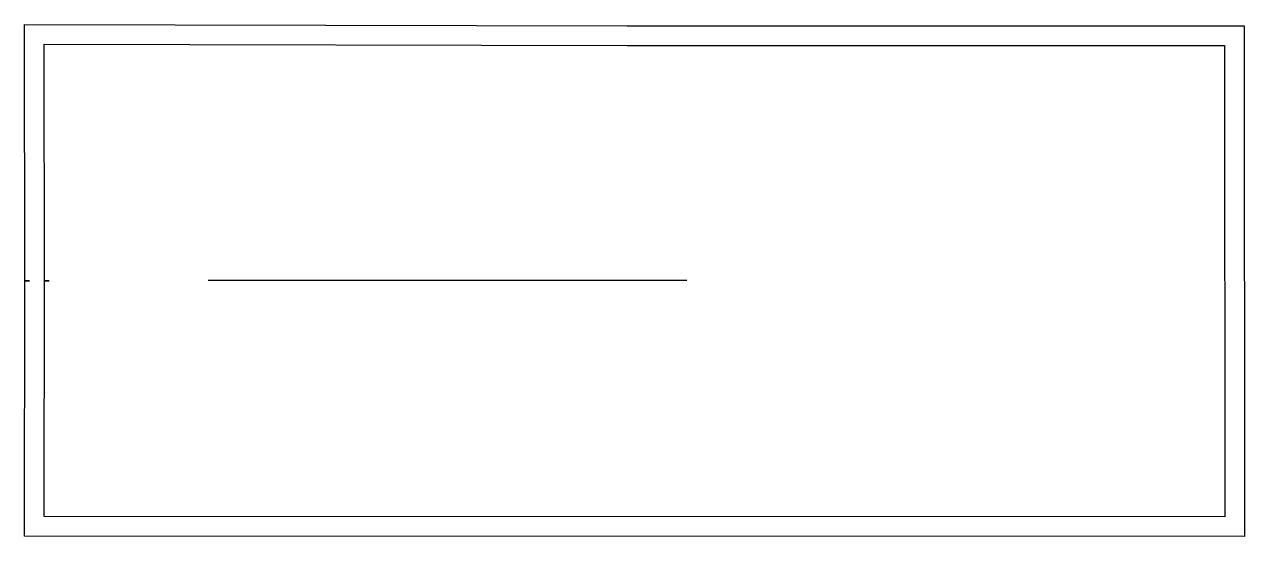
# Model space of a CAD drawing. Header units: inches. Extents: x 0 to 24.4, y 0 to 10.2.
import ezdxf

# ---------------------------------------------------------------- set-up
doc = ezdxf.new("R2010")
doc.units = ezdxf.units.IN

msp = doc.modelspace()

# ---------------------------------------------------------------- linework, layer by layer
at = {"layer": 'T001L001'}
for points in [[(0, 0.01), (0.006, 5.114), (0.105, 5.114), (0.006, 5.114), (0.002, 10.239), (12.048, 10.211), (24.383, 10.208), (24.391, 0), (0, 0.01)], [(0.394, 0.404), (0.4, 5.114), (0.498, 5.114), (0.4, 5.114), (0.396, 9.845), (12.048, 9.817), (23.989, 9.814), (23.997, 0.393), (0.394, 0.404)], [(3.67, 5.125), (13.241, 5.125)]]:
    msp.add_lwpolyline(points, dxfattribs=at)

doc.saveas('drawing.dxf')
